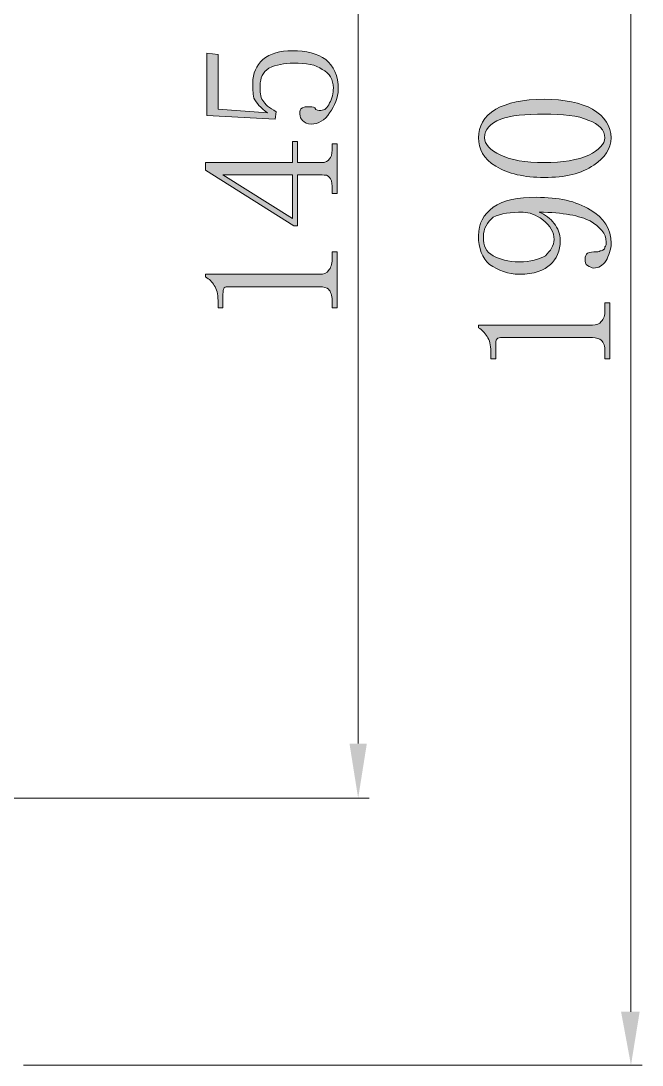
# Model space of a CAD drawing. Header units: millimetres. Extents: x 0 to 297, y 0 to 210.
# Drawn here: x 160.59 to 171.19, y 103.19 to 120.99 of the extents above; entities that cross this region are included whole.
import ezdxf

# ---------------------------------------------------------------- set-up
doc = ezdxf.new("R2010")
doc.units = ezdxf.units.MM

msp = doc.modelspace()

# ---------------------------------------------------------------- hatches: boundary and pattern name
h = msp.add_hatch(color=7)
edge = h.paths.add_edge_path(flags=0)
edge.add_spline(control_points=[(163.742088, 116.673611), (163.742088, 116.673611), (165.689386, 116.673611), (165.689386, 116.673611), (165.752886, 116.673611), (165.816386, 116.694813), (165.837588, 116.737111), (165.879886, 116.779515), (165.901088, 116.843015), (165.901088, 116.927611), (165.901088, 116.927611), (165.901088, 117.054611), (165.901088, 117.054611), (165.901088, 117.054611), (165.98579, 117.054611), (165.98579, 117.054611), (165.98579, 117.054611), (165.98579, 116.102111), (165.98579, 116.102111), (165.98579, 116.102111), (165.901088, 116.102111), (165.901088, 116.102111), (165.901088, 116.102111), (165.901088, 116.229111), (165.901088, 116.229111), (165.901088, 116.313813), (165.879886, 116.377313), (165.837588, 116.419611), (165.816386, 116.440813), (165.752886, 116.462015), (165.689386, 116.462015), (165.689386, 116.462015), (164.14429, 116.462015), (164.14429, 116.462015), (164.101886, 116.462015), (164.08079, 116.462015), (164.059588, 116.440813), (164.038386, 116.419611), (164.038386, 116.377313), (164.038386, 116.335015), (164.038386, 116.335015), (164.038386, 116.102111), (164.038386, 116.102111), (164.038386, 116.102111), (163.95379, 116.102111), (163.95379, 116.102111), (163.95379, 116.102111), (163.95379, 116.229111), (163.95379, 116.229111), (163.95379, 116.335015), (163.932588, 116.419611), (163.89029, 116.483111), (163.847886, 116.546611), (163.805588, 116.589015), (163.742088, 116.631313), (163.742088, 116.631313), (163.742088, 116.673611), (163.742088, 116.673611)], knot_values=[0, 0, 0, 0, 1, 1, 1, 2, 2, 2, 3, 3, 3, 4, 4, 4, 5, 5, 5, 6, 6, 6, 7, 7, 7, 8, 8, 8, 9, 9, 9, 10, 10, 10, 11, 11, 11, 12, 12, 12, 13, 13, 13, 14, 14, 14, 15, 15, 15, 16, 16, 16, 17, 17, 17, 18, 18, 18, 19, 19, 19, 19], degree=3, periodic=1)
edge = h.paths.add_edge_path(flags=0)
edge.add_spline(control_points=[(165.73179, 118.578611), (165.774088, 118.578611), (165.837588, 118.599813), (165.85879, 118.642111), (165.879886, 118.663313), (165.901088, 118.726813), (165.901088, 118.790313), (165.901088, 118.790313), (165.901088, 118.896111), (165.901088, 118.896111), (165.901088, 118.896111), (165.98579, 118.896111), (165.98579, 118.896111), (165.98579, 118.896111), (165.98579, 118.049515), (165.98579, 118.049515), (165.98579, 118.049515), (165.901088, 118.049515), (165.901088, 118.049515), (165.901088, 118.049515), (165.901088, 118.176515), (165.901088, 118.176515), (165.901088, 118.240015), (165.879886, 118.303515), (165.85879, 118.324611), (165.837588, 118.367015), (165.774088, 118.367015), (165.73179, 118.367015), (165.73179, 118.367015), (165.308386, 118.367015), (165.308386, 118.367015), (165.308386, 118.367015), (165.308386, 117.499111), (165.308386, 117.499111), (165.308386, 117.499111), (165.244886, 117.499111), (165.244886, 117.499111), (165.244886, 117.499111), (163.742088, 118.451611), (163.742088, 118.451611), (163.742088, 118.451611), (163.742088, 118.578611), (163.742088, 118.578611), (163.742088, 118.578611), (165.22379, 118.578611), (165.22379, 118.578611), (165.22379, 118.578611), (165.22379, 118.938515), (165.22379, 118.938515), (165.22379, 118.938515), (165.308386, 118.938515), (165.308386, 118.938515), (165.308386, 118.938515), (165.308386, 118.578611), (165.308386, 118.578611), (165.308386, 118.578611), (165.73179, 118.578611), (165.73179, 118.578611)], knot_values=[0, 0, 0, 0, 1, 1, 1, 2, 2, 2, 3, 3, 3, 4, 4, 4, 5, 5, 5, 6, 6, 6, 7, 7, 7, 8, 8, 8, 9, 9, 9, 10, 10, 10, 11, 11, 11, 12, 12, 12, 13, 13, 13, 14, 14, 14, 15, 15, 15, 16, 16, 16, 17, 17, 17, 18, 18, 18, 19, 19, 19, 19], degree=3, periodic=1)
edge = h.paths.add_edge_path(flags=0)
edge.add_spline(control_points=[(164.038386, 118.367015), (164.038386, 118.367015), (165.22379, 117.626111), (165.22379, 117.626111), (165.22379, 117.626111), (165.22379, 118.367015), (165.22379, 118.367015), (165.22379, 118.367015), (164.038386, 118.367015), (164.038386, 118.367015)], knot_values=[0, 0, 0, 0, 1, 1, 1, 2, 2, 2, 3, 3, 3, 3], degree=3, periodic=1)
edge = h.paths.add_edge_path(flags=0)
edge.add_spline(control_points=[(164.546386, 119.933313), (164.546386, 120.102611), (164.609886, 120.229611), (164.71579, 120.335515), (164.84279, 120.441313), (165.012088, 120.483611), (165.22379, 120.483611), (165.456588, 120.483611), (165.647088, 120.441313), (165.79529, 120.335515), (165.92229, 120.229611), (166.006886, 120.060313), (166.006886, 119.827515), (166.006886, 119.679313), (165.943386, 119.552313), (165.85879, 119.425313), (165.774088, 119.298313), (165.66829, 119.234813), (165.54129, 119.234813), (165.47779, 119.234813), (165.435386, 119.256015), (165.393088, 119.298313), (165.371886, 119.319515), (165.35079, 119.361813), (165.35079, 119.404111), (165.35079, 119.467611), (165.35079, 119.488813), (165.393088, 119.510015), (165.435386, 119.531111), (165.456588, 119.531111), (165.47779, 119.531111), (165.54129, 119.531111), (165.583588, 119.531111), (165.60479, 119.510015), (165.625886, 119.467611), (165.66829, 119.467611), (165.710588, 119.467611), (165.774088, 119.467611), (165.816386, 119.510015), (165.85879, 119.594611), (165.901088, 119.658111), (165.92229, 119.764015), (165.92229, 119.848611), (165.92229, 119.996813), (165.85879, 120.102611), (165.73179, 120.166111), (165.625886, 120.250813), (165.456588, 120.272015), (165.244886, 120.272015), (165.075588, 120.272015), (164.948588, 120.250813), (164.821588, 120.187313), (164.71579, 120.123813), (164.673386, 120.018015), (164.673386, 119.891015), (164.673386, 119.785111), (164.673386, 119.700515), (164.71579, 119.637015), (164.758088, 119.573515), (164.821588, 119.510015), (164.948588, 119.446515), (164.948588, 119.446515), (164.927386, 119.319515), (164.927386, 119.319515), (164.927386, 119.319515), (163.76329, 119.383015), (163.76329, 119.383015), (163.76329, 119.383015), (163.76329, 120.441313), (163.76329, 120.441313), (163.76329, 120.441313), (163.95379, 120.420111), (163.95379, 120.420111), (163.95379, 120.420111), (163.95379, 119.488813), (163.95379, 119.488813), (163.95379, 119.488813), (164.800386, 119.425313), (164.800386, 119.425313), (164.673386, 119.510015), (164.609886, 119.594611), (164.567588, 119.679313), (164.546386, 119.764015), (164.546386, 119.848611), (164.546386, 119.933313)], knot_values=[0, 0, 0, 0, 1, 1, 1, 2, 2, 2, 3, 3, 3, 4, 4, 4, 5, 5, 5, 6, 6, 6, 7, 7, 7, 8, 8, 8, 9, 9, 9, 10, 10, 10, 11, 11, 11, 12, 12, 12, 13, 13, 13, 14, 14, 14, 15, 15, 15, 16, 16, 16, 17, 17, 17, 18, 18, 18, 19, 19, 19, 20, 20, 20, 21, 21, 21, 22, 22, 22, 23, 23, 23, 24, 24, 24, 25, 25, 25, 26, 26, 26, 27, 27, 27, 28, 28, 28, 28], degree=3, periodic=1)
h = msp.add_hatch(color=7)
edge = h.paths.add_edge_path(flags=0)
edge.add_spline(control_points=[(168.39879, 115.805813), (168.39879, 115.805813), (170.346088, 115.805813), (170.346088, 115.805813), (170.409588, 115.805813), (170.473088, 115.827015), (170.49429, 115.869313), (170.536588, 115.911611), (170.55779, 115.975111), (170.55779, 116.059813), (170.55779, 116.059813), (170.55779, 116.186813), (170.55779, 116.186813), (170.55779, 116.186813), (170.642386, 116.186813), (170.642386, 116.186813), (170.642386, 116.186813), (170.642386, 115.234313), (170.642386, 115.234313), (170.642386, 115.234313), (170.55779, 115.234313), (170.55779, 115.234313), (170.55779, 115.234313), (170.55779, 115.361313), (170.55779, 115.361313), (170.55779, 115.446015), (170.536588, 115.509515), (170.49429, 115.551813), (170.473088, 115.573015), (170.409588, 115.594111), (170.346088, 115.594111), (170.346088, 115.594111), (168.800886, 115.594111), (168.800886, 115.594111), (168.758588, 115.594111), (168.737386, 115.594111), (168.71629, 115.573015), (168.695088, 115.551813), (168.695088, 115.509515), (168.695088, 115.467111), (168.695088, 115.467111), (168.695088, 115.234313), (168.695088, 115.234313), (168.695088, 115.234313), (168.610386, 115.234313), (168.610386, 115.234313), (168.610386, 115.234313), (168.610386, 115.361313), (168.610386, 115.361313), (168.610386, 115.467111), (168.58929, 115.551813), (168.546886, 115.615313), (168.504588, 115.678813), (168.46229, 115.721111), (168.39879, 115.763515), (168.39879, 115.763515), (168.39879, 115.805813), (168.39879, 115.805813)], knot_values=[0, 0, 0, 0, 1, 1, 1, 2, 2, 2, 3, 3, 3, 4, 4, 4, 5, 5, 5, 6, 6, 6, 7, 7, 7, 8, 8, 8, 9, 9, 9, 10, 10, 10, 11, 11, 11, 12, 12, 12, 13, 13, 13, 14, 14, 14, 15, 15, 15, 16, 16, 16, 17, 17, 17, 18, 18, 18, 19, 19, 19, 19], degree=3, periodic=1)
edge = h.paths.add_edge_path(flags=0)
edge.add_spline(control_points=[(169.09729, 116.885313), (169.28779, 116.885313), (169.435886, 116.927611), (169.54179, 116.991111), (169.626386, 117.075813), (169.689886, 117.160515), (169.689886, 117.266313), (169.689886, 117.393313), (169.626386, 117.499111), (169.499386, 117.605015), (169.372386, 117.689611), (169.266588, 117.732015), (169.16079, 117.732015), (168.949088, 117.732015), (168.77979, 117.710813), (168.65279, 117.647313), (168.546886, 117.562611), (168.483386, 117.456813), (168.483386, 117.308611), (168.483386, 117.160515), (168.52579, 117.054611), (168.65279, 116.991111), (168.758588, 116.927611), (168.90679, 116.885313), (169.09729, 116.885313), (169.09729, 116.885313), (169.09729, 116.885313), (169.09729, 116.885313)], knot_values=[0, 0, 0, 0, 1, 1, 1, 2, 2, 2, 3, 3, 3, 4, 4, 4, 5, 5, 5, 6, 6, 6, 7, 7, 7, 8, 8, 8, 9, 9, 9, 9], degree=3, periodic=1)
edge = h.paths.add_edge_path(flags=0)
edge.add_spline(control_points=[(169.79579, 117.245111), (169.79579, 117.075813), (169.73229, 116.927611), (169.626386, 116.843015), (169.520588, 116.737111), (169.35129, 116.673611), (169.09729, 116.673611), (168.90679, 116.673611), (168.737386, 116.737111), (168.58929, 116.843015), (168.46229, 116.948813), (168.39879, 117.118111), (168.39879, 117.329813), (168.39879, 117.541515), (168.483386, 117.689611), (168.65279, 117.816611), (168.822088, 117.943611), (169.076088, 117.986015), (169.393588, 117.986015), (169.753386, 117.986015), (170.070886, 117.922515), (170.30379, 117.774313), (170.536588, 117.647313), (170.663588, 117.435611), (170.663588, 117.202813), (170.663588, 117.097015), (170.62129, 116.991111), (170.578886, 116.906515), (170.515386, 116.821813), (170.451886, 116.779515), (170.36729, 116.779515), (170.324886, 116.779515), (170.30379, 116.800611), (170.261386, 116.821813), (170.219088, 116.843015), (170.219088, 116.885313), (170.219088, 116.927611), (170.219088, 116.991111), (170.24029, 117.012313), (170.261386, 117.033515), (170.30379, 117.054611), (170.346088, 117.054611), (170.409588, 117.054611), (170.451886, 117.054611), (170.473088, 117.075813), (170.49429, 117.075813), (170.515386, 117.075813), (170.536588, 117.097015), (170.536588, 117.097015), (170.55779, 117.118111), (170.55779, 117.118111), (170.55779, 117.139313), (170.578886, 117.160515), (170.578886, 117.181611), (170.578886, 117.224015), (170.578886, 117.372111), (170.473088, 117.478015), (170.30379, 117.583813), (170.134386, 117.668515), (169.838088, 117.732015), (169.435886, 117.732015), (169.54179, 117.689611), (169.626386, 117.626111), (169.689886, 117.541515), (169.753386, 117.456813), (169.79579, 117.372111), (169.79579, 117.245111), (169.79579, 117.245111), (169.79579, 117.245111), (169.79579, 117.245111)], knot_values=[0, 0, 0, 0, 1, 1, 1, 2, 2, 2, 3, 3, 3, 4, 4, 4, 5, 5, 5, 6, 6, 6, 7, 7, 7, 8, 8, 8, 9, 9, 9, 10, 10, 10, 11, 11, 11, 12, 12, 12, 13, 13, 13, 14, 14, 14, 15, 15, 15, 16, 16, 16, 17, 17, 17, 18, 18, 18, 19, 19, 19, 20, 20, 20, 21, 21, 21, 22, 22, 22, 23, 23, 23, 23], degree=3, periodic=1)
edge = h.paths.add_edge_path(flags=0)
edge.add_spline(control_points=[(168.504588, 119.002015), (168.504588, 118.896111), (168.58929, 118.790313), (168.77979, 118.705611), (168.949088, 118.621015), (169.203088, 118.578611), (169.520588, 118.578611), (169.838088, 118.578611), (170.092088, 118.621015), (170.282588, 118.705611), (170.451886, 118.790313), (170.55779, 118.896111), (170.55779, 119.002015), (170.55779, 119.129015), (170.451886, 119.234813), (170.282588, 119.298313), (170.092088, 119.383015), (169.838088, 119.404111), (169.520588, 119.404111), (169.203088, 119.404111), (168.949088, 119.383015), (168.77979, 119.319515), (168.58929, 119.234813), (168.504588, 119.150111), (168.504588, 119.002015), (168.504588, 119.002015), (168.504588, 119.002015), (168.504588, 119.002015)], knot_values=[0, 0, 0, 0, 1, 1, 1, 2, 2, 2, 3, 3, 3, 4, 4, 4, 5, 5, 5, 6, 6, 6, 7, 7, 7, 8, 8, 8, 9, 9, 9, 9], degree=3, periodic=1)
edge = h.paths.add_edge_path(flags=0)
edge.add_spline(control_points=[(170.663588, 119.002015), (170.663588, 118.811515), (170.55779, 118.663313), (170.36729, 118.536313), (170.155588, 118.388111), (169.880386, 118.324611), (169.520588, 118.324611), (169.181886, 118.324611), (168.90679, 118.388111), (168.695088, 118.515111), (168.483386, 118.642111), (168.39879, 118.811515), (168.39879, 119.002015), (168.39879, 119.192515), (168.483386, 119.361813), (168.695088, 119.488813), (168.885588, 119.594611), (169.16079, 119.658111), (169.520588, 119.658111), (169.85929, 119.658111), (170.155588, 119.594611), (170.346088, 119.488813), (170.55779, 119.361813), (170.663588, 119.192515), (170.663588, 119.002015)], knot_values=[0, 0, 0, 0, 1, 1, 1, 2, 2, 2, 3, 3, 3, 4, 4, 4, 5, 5, 5, 6, 6, 6, 7, 7, 7, 8, 8, 8, 8], degree=3, periodic=1)
h = msp.add_hatch(color=7)
h.dxf.hatch_style = 2
h.paths.add_polyline_path([(166.197386, 108.672611), (166.49379, 108.672611), (166.345588, 107.741313)])
h = msp.add_hatch(color=7)
h.dxf.hatch_style = 2
h.paths.add_polyline_path([(170.832886, 104.100611), (171.150386, 104.100611), (171.00229, 103.190515)])

# ---------------------------------------------------------------- linework, layer by layer
at = {"color": 7, "lineweight": 15}
for points in [[(171.00229, 131.638515), (171.00229, 104.100611)], [(166.345588, 129.246611), (166.345588, 108.672611)], [(158.005886, 107.741313), (166.536088, 107.741313)], [(160.630588, 103.190515), (171.19279, 103.190515)]]:
    msp.add_lwpolyline(points, dxfattribs=at)
at = {"color": 7, "lineweight": 5}
msp.add_lwpolyline([(164.038386, 118.367015), (165.22379, 117.626111), (165.22379, 118.367015)], close=True, dxfattribs=at)
for points, knots in [([(164.546386, 119.933313), (164.546386, 120.102611), (164.609886, 120.229611), (164.71579, 120.335515), (164.84279, 120.441313), (165.012088, 120.483611), (165.22379, 120.483611), (165.456588, 120.483611), (165.647088, 120.441313), (165.79529, 120.335515), (165.92229, 120.229611), (166.006886, 120.060313), (166.006886, 119.827515), (166.006886, 119.679313), (165.943386, 119.552313), (165.85879, 119.425313), (165.774088, 119.298313), (165.66829, 119.234813), (165.54129, 119.234813), (165.47779, 119.234813), (165.435386, 119.256015), (165.393088, 119.298313), (165.371886, 119.319515), (165.35079, 119.361813), (165.35079, 119.404111), (165.35079, 119.467611), (165.35079, 119.488813), (165.393088, 119.510015), (165.435386, 119.531111), (165.456588, 119.531111), (165.47779, 119.531111), (165.54129, 119.531111), (165.583588, 119.531111), (165.60479, 119.510015), (165.625886, 119.467611), (165.66829, 119.467611), (165.710588, 119.467611), (165.774088, 119.467611), (165.816386, 119.510015), (165.85879, 119.594611), (165.901088, 119.658111), (165.92229, 119.764015), (165.92229, 119.848611), (165.92229, 119.996813), (165.85879, 120.102611), (165.73179, 120.166111), (165.625886, 120.250813), (165.456588, 120.272015), (165.244886, 120.272015), (165.075588, 120.272015), (164.948588, 120.250813), (164.821588, 120.187313), (164.71579, 120.123813), (164.673386, 120.018015), (164.673386, 119.891015), (164.673386, 119.785111), (164.673386, 119.700515), (164.71579, 119.637015), (164.758088, 119.573515), (164.821588, 119.510015), (164.948588, 119.446515), (164.948588, 119.446515), (164.927386, 119.319515), (164.927386, 119.319515), (164.927386, 119.319515), (163.76329, 119.383015), (163.76329, 119.383015), (163.76329, 119.383015), (163.76329, 120.441313), (163.76329, 120.441313), (163.76329, 120.441313), (163.95379, 120.420111), (163.95379, 120.420111), (163.95379, 120.420111), (163.95379, 119.488813), (163.95379, 119.488813), (163.95379, 119.488813), (164.800386, 119.425313), (164.800386, 119.425313), (164.673386, 119.510015), (164.609886, 119.594611), (164.567588, 119.679313), (164.546386, 119.764015), (164.546386, 119.848611), (164.546386, 119.933313), (164.546386, 119.933313), (164.546386, 119.933313), (164.546386, 119.933313)], [0, 0, 0, 0, 1, 1, 1, 2, 2, 2, 3, 3, 3, 4, 4, 4, 5, 5, 5, 6, 6, 6, 7, 7, 7, 8, 8, 8, 9, 9, 9, 10, 10, 10, 11, 11, 11, 12, 12, 12, 13, 13, 13, 14, 14, 14, 15, 15, 15, 16, 16, 16, 17, 17, 17, 18, 18, 18, 19, 19, 19, 20, 20, 20, 21, 21, 21, 22, 22, 22, 23, 23, 23, 24, 24, 24, 25, 25, 25, 26, 26, 26, 27, 27, 27, 28, 28, 28, 29, 29, 29, 29]), ([(170.663588, 119.002015), (170.663588, 118.811515), (170.55779, 118.663313), (170.36729, 118.536313), (170.155588, 118.388111), (169.880386, 118.324611), (169.520588, 118.324611), (169.181886, 118.324611), (168.90679, 118.388111), (168.695088, 118.515111), (168.483386, 118.642111), (168.39879, 118.811515), (168.39879, 119.002015), (168.39879, 119.192515), (168.483386, 119.361813), (168.695088, 119.488813), (168.885588, 119.594611), (169.16079, 119.658111), (169.520588, 119.658111), (169.85929, 119.658111), (170.155588, 119.594611), (170.346088, 119.488813), (170.55779, 119.361813), (170.663588, 119.192515), (170.663588, 119.002015), (170.663588, 119.002015), (170.663588, 119.002015), (170.663588, 119.002015)], [0, 0, 0, 0, 1, 1, 1, 2, 2, 2, 3, 3, 3, 4, 4, 4, 5, 5, 5, 6, 6, 6, 7, 7, 7, 8, 8, 8, 9, 9, 9, 9]), ([(168.504588, 119.002015), (168.504588, 118.896111), (168.58929, 118.790313), (168.77979, 118.705611), (168.949088, 118.621015), (169.203088, 118.578611), (169.520588, 118.578611), (169.838088, 118.578611), (170.092088, 118.621015), (170.282588, 118.705611), (170.451886, 118.790313), (170.55779, 118.896111), (170.55779, 119.002015), (170.55779, 119.129015), (170.451886, 119.234813), (170.282588, 119.298313), (170.092088, 119.383015), (169.838088, 119.404111), (169.520588, 119.404111), (169.203088, 119.404111), (168.949088, 119.383015), (168.77979, 119.319515), (168.58929, 119.234813), (168.504588, 119.150111), (168.504588, 119.002015), (168.504588, 119.002015), (168.504588, 119.002015), (168.504588, 119.002015)], [0, 0, 0, 0, 1, 1, 1, 2, 2, 2, 3, 3, 3, 4, 4, 4, 5, 5, 5, 6, 6, 6, 7, 7, 7, 8, 8, 8, 9, 9, 9, 9]), ([(165.73179, 118.578611), (165.774088, 118.578611), (165.837588, 118.599813), (165.85879, 118.642111), (165.879886, 118.663313), (165.901088, 118.726813), (165.901088, 118.790313), (165.901088, 118.790313), (165.901088, 118.896111), (165.901088, 118.896111), (165.901088, 118.896111), (165.98579, 118.896111), (165.98579, 118.896111), (165.98579, 118.896111), (165.98579, 118.049515), (165.98579, 118.049515), (165.98579, 118.049515), (165.901088, 118.049515), (165.901088, 118.049515), (165.901088, 118.049515), (165.901088, 118.176515), (165.901088, 118.176515), (165.901088, 118.240015), (165.879886, 118.303515), (165.85879, 118.324611), (165.837588, 118.367015), (165.774088, 118.367015), (165.73179, 118.367015), (165.73179, 118.367015), (165.308386, 118.367015), (165.308386, 118.367015), (165.308386, 118.367015), (165.308386, 117.499111), (165.308386, 117.499111), (165.308386, 117.499111), (165.244886, 117.499111), (165.244886, 117.499111), (165.244886, 117.499111), (163.742088, 118.451611), (163.742088, 118.451611), (163.742088, 118.451611), (163.742088, 118.578611), (163.742088, 118.578611), (163.742088, 118.578611), (165.22379, 118.578611), (165.22379, 118.578611), (165.22379, 118.578611), (165.22379, 118.938515), (165.22379, 118.938515), (165.22379, 118.938515), (165.308386, 118.938515), (165.308386, 118.938515), (165.308386, 118.938515), (165.308386, 118.578611), (165.308386, 118.578611), (165.308386, 118.578611), (165.73179, 118.578611), (165.73179, 118.578611)], [0, 0, 0, 0, 1, 1, 1, 2, 2, 2, 3, 3, 3, 4, 4, 4, 5, 5, 5, 6, 6, 6, 7, 7, 7, 8, 8, 8, 9, 9, 9, 10, 10, 10, 11, 11, 11, 12, 12, 12, 13, 13, 13, 14, 14, 14, 15, 15, 15, 16, 16, 16, 17, 17, 17, 18, 18, 18, 19, 19, 19, 19]), ([(169.79579, 117.245111), (169.79579, 117.075813), (169.73229, 116.927611), (169.626386, 116.843015), (169.520588, 116.737111), (169.35129, 116.673611), (169.09729, 116.673611), (168.90679, 116.673611), (168.737386, 116.737111), (168.58929, 116.843015), (168.46229, 116.948813), (168.39879, 117.118111), (168.39879, 117.329813), (168.39879, 117.541515), (168.483386, 117.689611), (168.65279, 117.816611), (168.822088, 117.943611), (169.076088, 117.986015), (169.393588, 117.986015), (169.753386, 117.986015), (170.070886, 117.922515), (170.30379, 117.774313), (170.536588, 117.647313), (170.663588, 117.435611), (170.663588, 117.202813), (170.663588, 117.097015), (170.62129, 116.991111), (170.578886, 116.906515), (170.515386, 116.821813), (170.451886, 116.779515), (170.36729, 116.779515), (170.324886, 116.779515), (170.30379, 116.800611), (170.261386, 116.821813), (170.219088, 116.843015), (170.219088, 116.885313), (170.219088, 116.927611), (170.219088, 116.991111), (170.24029, 117.012313), (170.261386, 117.033515), (170.30379, 117.054611), (170.346088, 117.054611), (170.409588, 117.054611), (170.451886, 117.054611), (170.473088, 117.075813), (170.49429, 117.075813), (170.515386, 117.075813), (170.536588, 117.097015), (170.536588, 117.097015), (170.55779, 117.118111), (170.55779, 117.118111), (170.55779, 117.139313), (170.578886, 117.160515), (170.578886, 117.181611), (170.578886, 117.224015), (170.578886, 117.372111), (170.473088, 117.478015), (170.30379, 117.583813), (170.134386, 117.668515), (169.838088, 117.732015), (169.435886, 117.732015), (169.54179, 117.689611), (169.626386, 117.626111), (169.689886, 117.541515), (169.753386, 117.456813), (169.79579, 117.372111), (169.79579, 117.245111), (169.79579, 117.245111), (169.79579, 117.245111), (169.79579, 117.245111)], [0, 0, 0, 0, 1, 1, 1, 2, 2, 2, 3, 3, 3, 4, 4, 4, 5, 5, 5, 6, 6, 6, 7, 7, 7, 8, 8, 8, 9, 9, 9, 10, 10, 10, 11, 11, 11, 12, 12, 12, 13, 13, 13, 14, 14, 14, 15, 15, 15, 16, 16, 16, 17, 17, 17, 18, 18, 18, 19, 19, 19, 20, 20, 20, 21, 21, 21, 22, 22, 22, 23, 23, 23, 23]), ([(169.09729, 116.885313), (169.28779, 116.885313), (169.435886, 116.927611), (169.54179, 116.991111), (169.626386, 117.075813), (169.689886, 117.160515), (169.689886, 117.266313), (169.689886, 117.393313), (169.626386, 117.499111), (169.499386, 117.605015), (169.372386, 117.689611), (169.266588, 117.732015), (169.16079, 117.732015), (168.949088, 117.732015), (168.77979, 117.710813), (168.65279, 117.647313), (168.546886, 117.562611), (168.483386, 117.456813), (168.483386, 117.308611), (168.483386, 117.160515), (168.52579, 117.054611), (168.65279, 116.991111), (168.758588, 116.927611), (168.90679, 116.885313), (169.09729, 116.885313), (169.09729, 116.885313), (169.09729, 116.885313), (169.09729, 116.885313)], [0, 0, 0, 0, 1, 1, 1, 2, 2, 2, 3, 3, 3, 4, 4, 4, 5, 5, 5, 6, 6, 6, 7, 7, 7, 8, 8, 8, 9, 9, 9, 9]), ([(163.742088, 116.673611), (163.742088, 116.673611), (165.689386, 116.673611), (165.689386, 116.673611), (165.752886, 116.673611), (165.816386, 116.694813), (165.837588, 116.737111), (165.879886, 116.779515), (165.901088, 116.843015), (165.901088, 116.927611), (165.901088, 116.927611), (165.901088, 117.054611), (165.901088, 117.054611), (165.901088, 117.054611), (165.98579, 117.054611), (165.98579, 117.054611), (165.98579, 117.054611), (165.98579, 116.102111), (165.98579, 116.102111), (165.98579, 116.102111), (165.901088, 116.102111), (165.901088, 116.102111), (165.901088, 116.102111), (165.901088, 116.229111), (165.901088, 116.229111), (165.901088, 116.313813), (165.879886, 116.377313), (165.837588, 116.419611), (165.816386, 116.440813), (165.752886, 116.462015), (165.689386, 116.462015), (165.689386, 116.462015), (164.14429, 116.462015), (164.14429, 116.462015), (164.101886, 116.462015), (164.08079, 116.462015), (164.059588, 116.440813), (164.038386, 116.419611), (164.038386, 116.377313), (164.038386, 116.335015), (164.038386, 116.335015), (164.038386, 116.102111), (164.038386, 116.102111), (164.038386, 116.102111), (163.95379, 116.102111), (163.95379, 116.102111), (163.95379, 116.102111), (163.95379, 116.229111), (163.95379, 116.229111), (163.95379, 116.335015), (163.932588, 116.419611), (163.89029, 116.483111), (163.847886, 116.546611), (163.805588, 116.589015), (163.742088, 116.631313), (163.742088, 116.631313), (163.742088, 116.673611), (163.742088, 116.673611)], [0, 0, 0, 0, 1, 1, 1, 2, 2, 2, 3, 3, 3, 4, 4, 4, 5, 5, 5, 6, 6, 6, 7, 7, 7, 8, 8, 8, 9, 9, 9, 10, 10, 10, 11, 11, 11, 12, 12, 12, 13, 13, 13, 14, 14, 14, 15, 15, 15, 16, 16, 16, 17, 17, 17, 18, 18, 18, 19, 19, 19, 19]), ([(168.39879, 115.805813), (168.39879, 115.805813), (170.346088, 115.805813), (170.346088, 115.805813), (170.409588, 115.805813), (170.473088, 115.827015), (170.49429, 115.869313), (170.536588, 115.911611), (170.55779, 115.975111), (170.55779, 116.059813), (170.55779, 116.059813), (170.55779, 116.186813), (170.55779, 116.186813), (170.55779, 116.186813), (170.642386, 116.186813), (170.642386, 116.186813), (170.642386, 116.186813), (170.642386, 115.234313), (170.642386, 115.234313), (170.642386, 115.234313), (170.55779, 115.234313), (170.55779, 115.234313), (170.55779, 115.234313), (170.55779, 115.361313), (170.55779, 115.361313), (170.55779, 115.446015), (170.536588, 115.509515), (170.49429, 115.551813), (170.473088, 115.573015), (170.409588, 115.594111), (170.346088, 115.594111), (170.346088, 115.594111), (168.800886, 115.594111), (168.800886, 115.594111), (168.758588, 115.594111), (168.737386, 115.594111), (168.71629, 115.573015), (168.695088, 115.551813), (168.695088, 115.509515), (168.695088, 115.467111), (168.695088, 115.467111), (168.695088, 115.234313), (168.695088, 115.234313), (168.695088, 115.234313), (168.610386, 115.234313), (168.610386, 115.234313), (168.610386, 115.234313), (168.610386, 115.361313), (168.610386, 115.361313), (168.610386, 115.467111), (168.58929, 115.551813), (168.546886, 115.615313), (168.504588, 115.678813), (168.46229, 115.721111), (168.39879, 115.763515), (168.39879, 115.763515), (168.39879, 115.805813), (168.39879, 115.805813)], [0, 0, 0, 0, 1, 1, 1, 2, 2, 2, 3, 3, 3, 4, 4, 4, 5, 5, 5, 6, 6, 6, 7, 7, 7, 8, 8, 8, 9, 9, 9, 10, 10, 10, 11, 11, 11, 12, 12, 12, 13, 13, 13, 14, 14, 14, 15, 15, 15, 16, 16, 16, 17, 17, 17, 18, 18, 18, 19, 19, 19, 19])]:
    msp.add_open_spline(points, degree=3, knots=knots, dxfattribs=at)

doc.saveas('drawing.dxf')
